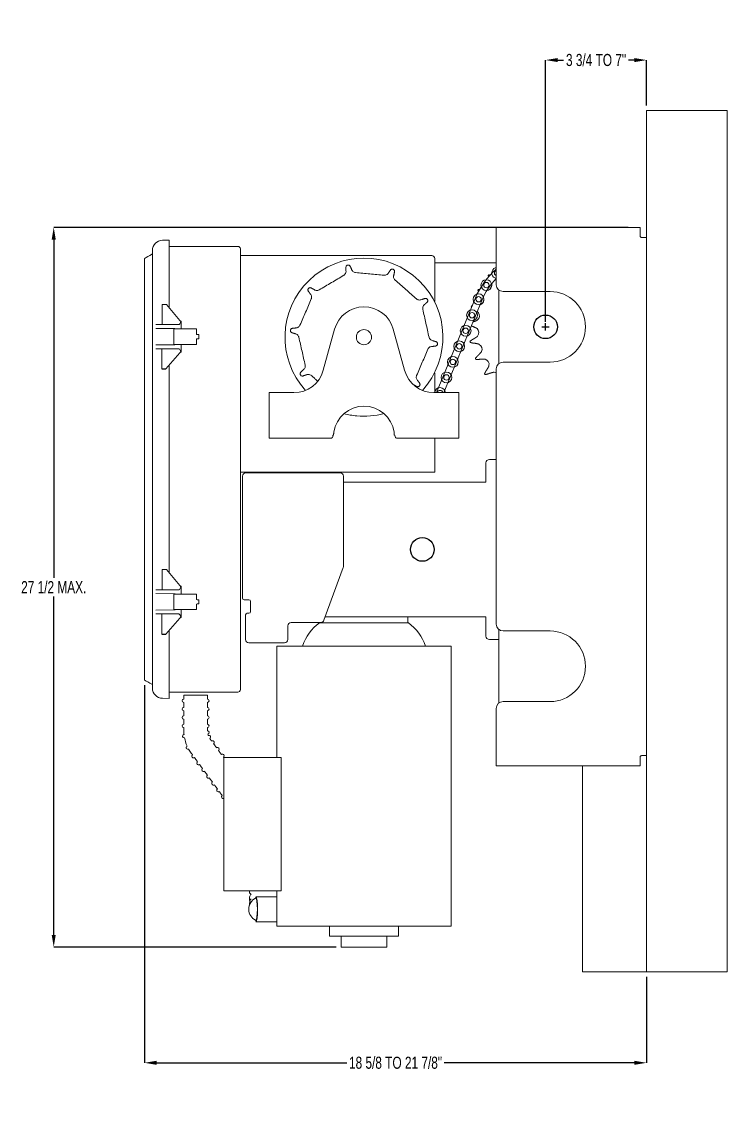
# Model space of a CAD drawing. Header units: inches. Extents: x 1.1 to 22.2, y 6.1 to 20.8.
# Drawn here: x 13.48 to 22.21, y 6.06 to 19.55 of the extents above; entities that cross this region are included whole.
import ezdxf

# ---------------------------------------------------------------- set-up
doc = ezdxf.new("R2010")
doc.units = ezdxf.units.IN
doc.header["$MEASUREMENT"] = 0
doc.header["$PDSIZE"] = -1
doc.layers.add('DIM', color=1, linetype='Continuous')
doc.styles.add('SLDTEXTSTYLE0', font='ARIAL.TTF', dxfattribs={"width": 0.7})
doc.dimstyles.new('SLDDIMSTYLE0', dxfattribs={"dimtxt": 0.15, "dimasz": 0.15, "dimexe": 0, "dimexo": 0.0625, "dimgap": 0.0375, "dimtad": 0, "dimtih": 1, "dimtoh": 1, "dimdec": 0, "dimlfac": 3, "dimrnd": 1e-09, "dimzin": 12, "dimdsep": 46, "dimtxsty": 'SLDTEXTSTYLE0', "dimsah": 1, "dimcen": 0.09, "dimadec": 0, "dimazin": 0, "dimtfac": 1, "dimtdec": 0, "dimtofl": 0, "dimtmove": 0, "dimatfit": 3, "dimfxl": 0, "dimtolj": 1, "dimtzin": 12, "dimarcsym": 0})
doc.dimstyles.new('SLDDIMSTYLE1', dxfattribs={"dimtxt": 0.15, "dimasz": 0.15, "dimexe": 0, "dimexo": 0.0625, "dimgap": 0.0375, "dimtad": 0, "dimtih": 1, "dimtoh": 1, "dimdec": 0, "dimlfac": 3, "dimrnd": 1e-09, "dimzin": 12, "dimdsep": 46, "dimtxsty": 'SLDTEXTSTYLE0', "dimsah": 1, "dimcen": 0.09, "dimadec": 0, "dimazin": 0, "dimtfac": 1, "dimtdec": 0, "dimtofl": 0, "dimtmove": 0, "dimatfit": 3, "dimfxl": 0, "dimtolj": 1, "dimtzin": 12, "dimarcsym": 0})

# ---------------------------------------------------------------- blocks, each defined once
blk = doc.blocks.new('*D11')
at = {"color": 0, "linetype": 'ByBlock', "lineweight": -2}
for p, q in [((20.988, 17.005), (13.871, 17.005)), ((13.871, 16.855), (13.871, 12.664)), ((13.871, 8.244), (13.871, 12.434)), ((17.369, 8.094), (13.871, 8.094))]:
    blk.add_line(p, q, dxfattribs=at)
at = {"color": 0, "linetype": 'ByBlock'}
for points in [[(13.871, 17.005), (13.846, 16.855), (13.896, 16.855)], [(13.871, 8.094), (13.846, 8.244), (13.896, 8.244)]]:
    blk.add_solid(points, dxfattribs=at)
at = {"layer": 'DEFPOINTS', "color": 0, "linetype": 'ByBlock'}
for p in [(21.051, 17.005), (17.432, 8.094)]:
    blk.add_point(p, dxfattribs=at)
at = {"color": 0, "linetype": 'ByBlock', "insert": (13.871, 12.549), "char_height": 0.15, "attachment_point": 5, "style": 'SLDTEXTSTYLE0'}
blk.add_mtext('27 1/2 MAX.', dxfattribs=at)
blk = doc.blocks.new('*D8')
at = {"color": 0, "linetype": 'ByBlock', "lineweight": -2}
for p, q in [((19.964, 15.836), (19.964, 19.077)), ((20.114, 19.077), (20.185, 19.077)), ((21.064, 19.077), (20.993, 19.077)), ((21.214, 18.514), (21.214, 19.077))]:
    blk.add_line(p, q, dxfattribs=at)
at = {"color": 0, "linetype": 'ByBlock'}
for points in [[(19.964, 19.077), (20.114, 19.052), (20.114, 19.102)], [(21.214, 19.077), (21.064, 19.052), (21.064, 19.102)]]:
    blk.add_solid(points, dxfattribs=at)
at = {"layer": 'DEFPOINTS', "color": 0, "linetype": 'ByBlock'}
for p in [(21.214, 18.452), (19.964, 15.774)]:
    blk.add_point(p, dxfattribs=at)
at = {"color": 0, "linetype": 'ByBlock', "insert": (20.589, 19.077), "char_height": 0.15, "attachment_point": 5, "style": 'SLDTEXTSTYLE0'}
blk.add_mtext('3 3/4 TO 7"', dxfattribs=at)
blk = doc.blocks.new('*D9')
at = {"color": 0, "linetype": 'ByBlock', "lineweight": -2}
for p, q in [((14.996, 11.337), (14.996, 6.66)), ((21.214, 7.723), (21.214, 6.66)), ((15.146, 6.66), (17.503, 6.66)), ((21.064, 6.66), (18.708, 6.66))]:
    blk.add_line(p, q, dxfattribs=at)
at = {"color": 0, "linetype": 'ByBlock'}
for points in [[(14.996, 6.66), (15.146, 6.635), (15.146, 6.685)], [(21.214, 6.66), (21.064, 6.635), (21.064, 6.685)]]:
    blk.add_solid(points, dxfattribs=at)
at = {"layer": 'DEFPOINTS', "color": 0, "linetype": 'ByBlock'}
for p in [(14.996, 11.4), (21.214, 7.785)]:
    blk.add_point(p, dxfattribs=at)
at = {"color": 0, "linetype": 'ByBlock', "insert": (18.105, 6.66), "char_height": 0.15, "attachment_point": 5, "style": 'SLDTEXTSTYLE0'}
blk.add_mtext('18 5/8 TO 21 7/8"', dxfattribs=at)

msp = doc.modelspace()

# ---------------------------------------------------------------- linework, layer by layer
at = {"color": 7, "linetype": 'Continuous', "lineweight": 15}
for p, q in [((22.213982, 18.451794), (21.213982, 18.451794)), ((21.213982, 7.785128), (21.213982, 18.451794)), ((22.213982, 7.785128), (22.213982, 18.451794)), ((19.353649, 16.965237), (19.353649, 17.005237)), ((19.353649, 17.005237), (19.436982, 17.005237)), ((21.050649, 17.005237), (19.436982, 17.005237)), ((21.050649, 17.005237), (21.133982, 17.005237)), ((21.133982, 17.005237), (21.133982, 16.965237)), ((19.353649, 16.965237), (19.353649, 16.925237)), ((19.353649, 16.294404), (19.353649, 16.925237)), ((21.133982, 16.925237), (21.133982, 16.965237)), ((21.133982, 16.925237), (21.133982, 16.900237)), ((21.173982, 16.880237), (21.153982, 16.880237)), ((21.173982, 16.880237), (21.213982, 16.880237)), ((15.216607, 16.845481), (15.302122, 16.846974)), ((15.302122, 16.846974), (15.302122, 16.718337)), ((15.302122, 16.769104), (16.146382, 16.769104)), ((16.146382, 16.769104), (16.153049, 16.769104)), ((16.182982, 16.739171), (16.182982, 12.653377)), ((15.093788, 16.718337), (15.093788, 16.7205)), ((15.093788, 11.301671), (15.093788, 16.718337)), ((15.302122, 16.008925), (15.302122, 16.718337)), ((16.182982, 16.655237), (18.502316, 16.655237)), ((18.502316, 16.655237), (18.543982, 16.655237)), ((18.554316, 16.655237), (18.543982, 16.655237)), ((18.590982, 16.618571), (18.590982, 16.566404)), ((18.590982, 16.566404), (18.590982, 16.086305)), ((18.590982, 16.565237), (19.353649, 16.565237)), ((19.343667, 16.467145), (19.353649, 16.47198)), ((19.383982, 15.317045), (19.383982, 16.230097)), ((20.020315, 16.211071), (19.436982, 16.211071)), ((18.61376, 14.958571), (19.095567, 16.130702)), ((18.703859, 14.958571), (19.172643, 16.09902)), ((15.212952, 16.051671), (15.212952, 15.801671)), ((15.212952, 16.051671), (15.215018, 16.051671)), ((15.265937, 16.051671), (15.215018, 16.051671)), ((15.265937, 16.051671), (15.43433, 15.852746)), ((15.136241, 15.801671), (15.379467, 15.801671)), ((15.379467, 15.801671), (15.395315, 15.801671)), ((15.395315, 15.801671), (15.418649, 15.801671)), ((15.418649, 15.801671), (15.424286, 15.801671)), ((15.424286, 15.804459), (15.424286, 15.801671)), ((15.43433, 15.852746), (15.44654, 15.838322)), ((15.43433, 15.852746), (15.448594, 15.843406)), ((15.448594, 15.800944), (15.448594, 15.843406)), ((15.136241, 15.754033), (15.362676, 15.752057)), ((15.455315, 15.747504), (15.358649, 15.747504)), ((15.475315, 15.747504), (15.455315, 15.747504)), ((15.638649, 15.747504), (15.475315, 15.747504)), ((15.638649, 15.686671), (15.638649, 15.747504)), ((15.655882, 15.676671), (15.648649, 15.676671)), ((15.669216, 15.676671), (15.655882, 15.676671)), ((15.669216, 15.676671), (15.669216, 15.626671)), ((17.210478, 15.235284), (17.350819, 15.745191)), ((18.077145, 15.745191), (18.217486, 15.235284)), ((15.362676, 15.551284), (15.136241, 15.549308)), ((15.358649, 15.555837), (15.455315, 15.555837)), ((15.475315, 15.555837), (15.455315, 15.555837)), ((15.638649, 15.555837), (15.475315, 15.555837)), ((15.638649, 15.555837), (15.638649, 15.616671)), ((15.648649, 15.626671), (15.655882, 15.626671)), ((15.655882, 15.626671), (15.669216, 15.626671)), ((15.379467, 15.501671), (15.136241, 15.501671)), ((15.20907, 15.251671), (15.20907, 15.501671)), ((15.434472, 15.450923), (15.260833, 15.251973)), ((15.395315, 15.501671), (15.379467, 15.501671)), ((15.418649, 15.501671), (15.395315, 15.501671)), ((15.424653, 15.501671), (15.418649, 15.501671)), ((15.424653, 15.498678), (15.424653, 15.501671)), ((15.43433, 15.451136), (15.446419, 15.465266)), ((15.446419, 15.464894), (15.43433, 15.450923)), ((15.43433, 15.450923), (15.43433, 15.451136)), ((15.434472, 15.450923), (15.43433, 15.450923)), ((15.434472, 15.450923), (15.448602, 15.459975)), ((15.446665, 15.464894), (15.446419, 15.465266)), ((15.446419, 15.465266), (15.446419, 15.464894)), ((15.446665, 15.464894), (15.446419, 15.464894)), ((15.448602, 15.502397), (15.448602, 15.459975)), ((15.302122, 12.725592), (15.302122, 15.299281)), ((19.353649, 12.091071), (19.353649, 15.252737)), ((19.436982, 15.336071), (20.020315, 15.336071)), ((18.590982, 15.20417), (18.590982, 14.958571)), ((16.540649, 14.471237), (16.540649, 14.958571)), ((16.540649, 14.958571), (16.847315, 14.958571)), ((18.580649, 14.958571), (18.887315, 14.958571)), ((18.887315, 14.958571), (18.887315, 14.471237)), ((16.540649, 14.395237), (16.540649, 14.471237)), ((18.887315, 14.471237), (18.887315, 14.395237)), ((16.540649, 14.395237), (17.312888, 14.395237)), ((17.337656, 14.431237), (17.330204, 14.431237)), ((18.09776, 14.431237), (18.090309, 14.431237)), ((18.115076, 14.395237), (18.887315, 14.395237)), ((18.590982, 14.395237), (18.590982, 13.973571)), ((19.225649, 13.850237), (19.225649, 14.090237)), ((19.267316, 14.131904), (19.353649, 14.131904)), ((16.182982, 13.973571), (18.590982, 13.973571)), ((16.209572, 12.719188), (16.209572, 13.925237)), ((16.251238, 13.966904), (17.417905, 13.966904)), ((17.459571, 13.925237), (17.459571, 12.809619)), ((17.459571, 13.850237), (19.225649, 13.850237)), ((15.212952, 12.768337), (15.212952, 12.518337)), ((15.212952, 12.768337), (15.215018, 12.768337)), ((15.265937, 12.768337), (15.215018, 12.768337)), ((15.265937, 12.768337), (15.43433, 12.569412)), ((16.209572, 12.413571), (16.209572, 12.719188)), ((17.457059, 12.795368), (17.218883, 12.140986)), ((15.43433, 12.569412), (15.44654, 12.554988)), ((15.43433, 12.569412), (15.448594, 12.560073)), ((15.448594, 12.517611), (15.448594, 12.560073)), ((16.182982, 12.653377), (16.182982, 11.280837)), ((15.136241, 12.518337), (15.379467, 12.518337)), ((15.136241, 12.4707), (15.362676, 12.468724)), ((15.455315, 12.464171), (15.358649, 12.464171)), ((15.379467, 12.518337), (15.395315, 12.518337)), ((15.395315, 12.518337), (15.418649, 12.518337)), ((15.418649, 12.518337), (15.424286, 12.518337)), ((15.424286, 12.521126), (15.424286, 12.518337)), ((15.475315, 12.464171), (15.455315, 12.464171)), ((15.638649, 12.464171), (15.475315, 12.464171)), ((15.638649, 12.403337), (15.638649, 12.464171)), ((15.638649, 12.272504), (15.638649, 12.333337)), ((15.655882, 12.393337), (15.648649, 12.393337)), ((15.648649, 12.343337), (15.655882, 12.343337)), ((15.669216, 12.393337), (15.655882, 12.393337)), ((15.655882, 12.343337), (15.669216, 12.343337)), ((15.669216, 12.393337), (15.669216, 12.343337)), ((16.289572, 12.393571), (16.229572, 12.393571)), ((16.309572, 12.246904), (16.309572, 12.373571)), ((15.362676, 12.267951), (15.136241, 12.265975)), ((15.379467, 12.218337), (15.136241, 12.218337)), ((15.20907, 11.968337), (15.20907, 12.218337)), ((15.434472, 12.16759), (15.260833, 11.96864)), ((15.358649, 12.272504), (15.455315, 12.272504)), ((15.395315, 12.218337), (15.379467, 12.218337)), ((15.418649, 12.218337), (15.395315, 12.218337)), ((15.424653, 12.218337), (15.418649, 12.218337)), ((15.424653, 12.215345), (15.424653, 12.218337)), ((15.43433, 12.167803), (15.446419, 12.181932)), ((15.446419, 12.181561), (15.43433, 12.16759)), ((15.43433, 12.16759), (15.43433, 12.167803)), ((15.434472, 12.16759), (15.43433, 12.16759)), ((15.434472, 12.16759), (15.448602, 12.176642)), ((15.446665, 12.181561), (15.446419, 12.181932)), ((15.446419, 12.181932), (15.446419, 12.181561)), ((15.446665, 12.181561), (15.446419, 12.181561)), ((15.448602, 12.219064), (15.448602, 12.176642)), ((15.475315, 12.272504), (15.455315, 12.272504)), ((15.638649, 12.272504), (15.475315, 12.272504)), ((16.247072, 11.903571), (16.247072, 12.206904)), ((16.267072, 12.226904), (16.289572, 12.226904)), ((19.225649, 12.183571), (17.234383, 12.183571)), ((19.225649, 11.943571), (19.225649, 12.183571)), ((15.302122, 11.301671), (15.302122, 12.015948)), ((16.771405, 12.071904), (16.771405, 11.903571)), ((17.179729, 12.113571), (16.813071, 12.113571)), ((17.163982, 12.108571), (18.263982, 12.108571)), ((19.383982, 11.113711), (19.383982, 12.026763)), ((20.020315, 12.007738), (19.436982, 12.007738)), ((19.383982, 11.901904), (19.267316, 11.901904)), ((16.729738, 11.861904), (16.288738, 11.861904)), ((16.635649, 11.820238), (18.792315, 11.820238)), ((15.093788, 11.299508), (15.093788, 11.301671)), ((15.302122, 11.301671), (15.302122, 11.173034)), ((16.146382, 11.250904), (15.302122, 11.250904)), ((15.482149, 11.210904), (15.773815, 11.210904)), ((16.153049, 11.250904), (16.146382, 11.250904)), ((15.302122, 11.173034), (15.216607, 11.174527)), ((19.436982, 11.132738), (20.020315, 11.132738)), ((19.353649, 10.418571), (19.353649, 11.049404)), ((16.312316, 10.441071), (15.978982, 10.441071)), ((16.688462, 10.441071), (16.312316, 10.441071)), ((16.688462, 10.441071), (16.688462, 8.791071)), ((19.353649, 10.418571), (19.353649, 10.378571)), ((21.133982, 10.418571), (21.133982, 10.443571)), ((21.133982, 10.378571), (21.133982, 10.418571)), ((21.153982, 10.463571), (21.173982, 10.463571)), ((21.213982, 10.463571), (21.173982, 10.463571)), ((19.353649, 10.338571), (19.353649, 10.378571)), ((19.436982, 10.338571), (19.353649, 10.338571)), ((19.436982, 10.338571), (21.050649, 10.338571)), ((20.420649, 7.785128), (20.420649, 10.338571)), ((21.133982, 10.338571), (21.050649, 10.338571)), ((21.133982, 10.378571), (21.133982, 10.338571)), ((16.312316, 8.791071), (15.978982, 8.791071)), ((16.688462, 8.791071), (16.312316, 8.791071)), ((16.635649, 8.791071), (16.635649, 8.395237)), ((16.376556, 8.716904), (16.428982, 8.716904)), ((16.376556, 8.406904), (16.428982, 8.406904)), ((16.951485, 8.35357), (16.635649, 8.35357)), ((18.792315, 8.35357), (16.951485, 8.35357)), ((17.412283, 8.226904), (17.287315, 8.226904)), ((18.140649, 8.226904), (17.412283, 8.226904)), ((17.514342, 8.093571), (17.431649, 8.093571)), ((17.996316, 8.093571), (17.514342, 8.093571)), ((20.420649, 7.785128), (21.147982, 7.785128)), ((21.147982, 7.785128), (21.180982, 7.785128)), ((21.180982, 7.785128), (21.213982, 7.785128)), ((22.213982, 7.785128), (21.213982, 7.785128))]:
    msp.add_line(p, q, dxfattribs=at)
for p, q in [((15.20907, 15.251671), (15.260833, 15.251671)), ((15.20907, 11.968337), (15.260833, 11.968337))]:
    msp.add_line(p, q)
at = {"color": 7, "linetype": 'Continuous', "lineweight": 15, "flags": 128}
for points in [[(14.996317, 16.620396), (14.997124, 16.620862), (15.00358, 16.624589), (15.016487, 16.632041), (15.035835, 16.643211), (15.061609, 16.658092), (15.093788, 16.676671)], [(19.324348, 16.494308), (19.340438, 16.502718), (19.353649, 16.50599)], [(14.996317, 11.399612), (14.997124, 11.399146), (15.00358, 11.395419), (15.016487, 11.387967), (15.035835, 11.376797), (15.061609, 11.361916), (15.093788, 11.343337)], [(16.359101, 8.431594), (16.36221, 8.429238), (16.373661, 8.421482)]]:
    msp.add_lwpolyline(points, dxfattribs=at)
at = {"color": 7, "linetype": 'Continuous', "lineweight": 15}
for centre, radius in [((19.230312, 16.290257), 0.066667), ((19.230312, 16.290257), 0.033333), ((19.134105, 16.114861), 0.066667), ((19.134105, 16.114861), 0.033333), ((19.052907, 15.917324), 0.066667), ((19.052907, 15.917324), 0.033333), ((18.973702, 15.724634), 0.066667), ((17.713982, 15.645237), 0.094), ((18.973702, 15.724634), 0.033333), ((18.894496, 15.531945), 0.066667), ((18.894496, 15.531945), 0.033333), ((18.815291, 15.339255), 0.066667), ((18.815291, 15.339255), 0.033333), ((18.736085, 15.146566), 0.066667), ((18.736085, 15.146566), 0.033333)]:
    msp.add_circle(centre, radius, dxfattribs=at)
for centre, radius in [((19.964057, 15.773707), 0.146425), ((18.437316, 13.016904), 0.146667)]:
    msp.add_circle(centre, radius)
for centre, radius, start, end in [((15.218788, 16.7205), 0.125, 91, 180), ((16.153049, 16.739171), 0.029933, 0, 90), ((17.713982, 15.645237), 0.978277, 317.6981869, 222.3018131), ((18.554316, 16.618571), 0.036667, 0, 90), ((19.964057, 15.773707), 0.939, 130.5463098, 157.6547732), ((19.362987, 16.439981), 0.066667, 125.4219237, 261.9479119), ((19.362987, 16.439981), 0.033333, 125.4219237, 253.7310449), ((19.964057, 15.773707), 0.855667, 135.5099361, 157.6547732), ((19.963982, 15.773571), 0.953703, 137.5145015, 138.3368074), ((19.963982, 15.773571), 0.953703, 150.8478349, 151.6701408), ((19.232662, 16.29344), 0.0675, 309.7510343, 8.2371895), ((19.436982, 16.294404), 0.083333, 180, 270), ((20.020316, 15.773571), 0.4375, 270, 90), ((19.132485, 16.110773), 0.0675, 294.2807862, 351.1430304), ((17.713982, 15.645237), 0.376667, 15.3884768, 164.6115232), ((19.963982, 15.773571), 0.953703, 164.1811682, 165.0034741), ((19.077134, 15.909927), 0.0675, 307.6141195, 34.9038561), ((15.648649, 15.686671), 0.01, 180, 270), ((19.069593, 15.701731), 0.0675, 320.9474529, 48.2371895), ((15.648649, 15.616671), 0.01, 90, 180), ((19.963982, 15.773571), 0.953703, 190.8478349, 191.6701408), ((19.110269, 15.497407), 0.0675, 334.2807862, 61.5705228), ((19.963982, 15.773571), 0.953703, 204.1811682, 205.0034741), ((19.196969, 15.307971), 0.0675, 347.6141195, 74.9038561), ((19.436982, 15.252737), 0.083333, 90, 180), ((16.847316, 15.335237), 0.376667, 270, 344.6115232), ((18.580649, 15.335237), 0.376667, 195.3884768, 270), ((19.963982, 15.773571), 0.953703, 217.5145015, 218.3368074), ((19.325018, 15.143636), 0.0675, 64.9027092, 88.2371895), ((18.65688, 14.953876), 0.066667, 4.0379996, 171.2880093), ((18.65688, 14.953876), 0.033333, 8.0962319, 171.9037681), ((17.713982, 14.415237), 0.376667, 8.5500077, 171.4499923), ((17.713982, 15.645237), 0.978277, 255.3242959, 264.7028507), ((17.713982, 15.645237), 0.978277, 264.7028507, 284.6757041), ((19.267316, 14.090237), 0.041667, 90, 180), ((16.251238, 13.925237), 0.041667, 90, 180), ((17.417905, 13.925237), 0.041667, 0, 90), ((17.417905, 12.809619), 0.041667, 340, 0), ((16.229571, 12.413571), 0.02, 180, 270), ((15.648649, 12.403337), 0.01, 180, 270), ((15.648649, 12.333337), 0.01, 90, 180), ((16.289571, 12.373571), 0.02, 0, 90), ((16.267071, 12.206904), 0.02, 90, 180), ((16.289571, 12.246904), 0.02, 270, 0), ((16.813071, 12.071904), 0.041667, 90, 180), ((17.48967, 11.649949), 0.5625, 125.3803034, 162.3780768), ((17.179729, 12.155237), 0.041667, 270, 340), ((17.938294, 11.649949), 0.5625, 17.6219232, 54.6196966), ((19.436982, 12.091071), 0.083333, 180, 270), ((20.020316, 11.570237), 0.4375, 270, 90), ((16.288738, 11.903571), 0.041667, 180, 270), ((16.729738, 11.903571), 0.041667, 270, 0), ((19.267316, 11.943571), 0.041667, 180, 270), ((15.218788, 11.299508), 0.125, 180, 269), ((16.153049, 11.280837), 0.029933, 270, 0), ((15.482149, 11.144237), 0.020833, 90, 270), ((15.773816, 11.144237), 0.020833, 270, 90), ((19.436982, 11.049404), 0.083333, 90, 180), ((15.482149, 11.040071), 0.020833, 90, 270), ((15.482149, 10.935904), 0.020833, 90, 270), ((15.773816, 11.040071), 0.020833, 270, 90), ((15.773816, 10.935904), 0.020833, 270, 90), ((15.482149, 10.831737), 0.020833, 90, 270), ((15.773816, 10.831737), 0.020833, 270, 90), ((15.487612, 10.705805), 0.020833, 98.6598378, 278.6598378), ((15.961316, 10.777952), 0.479167, 180, 186.1675146), ((15.961316, 10.777952), 0.479167, 191.1748569, 204.0704198), ((15.775953, 10.74972), 0.020833, 278.6598378, 98.6598378), ((15.961316, 10.777952), 0.1875, 180, 182.2704213), ((15.961316, 10.777952), 0.1875, 195.0406611, 200.1745967), ((15.79361, 10.6941), 0.020833, 296.5647689, 116.5647689), ((15.961316, 10.777952), 0.1875, 212.9377335, 216.1267158), ((15.532735, 10.563664), 0.020833, 116.5647689, 296.5647689), ((15.961316, 10.777952), 0.479167, 209.0627496, 216.1267158), ((15.838485, 10.628202), 0.020833, 306.1267158, 126.1267158), ((15.899899, 10.544065), 0.020833, 306.1267158, 126.1267158), ((15.602902, 10.456243), 0.020833, 126.1267158, 306.1267158), ((15.664316, 10.372106), 0.020833, 126.1267158, 306.1267158), ((15.961313, 10.459928), 0.020833, 306.1267158, 126.1267158), ((15.72573, 10.287969), 0.020833, 126.1267158, 306.1267158), ((15.787143, 10.203832), 0.020833, 126.1267158, 306.1267158), ((15.848557, 10.119695), 0.020833, 126.1267158, 306.1267158), ((15.909971, 10.035559), 0.020833, 126.1267158, 306.1267158), ((15.971385, 9.951422), 0.020833, 126.1267158, 291.3871277), ((16.441482, 8.561904), 0.154167, 115.4220843, 244.5779157)]:
    msp.add_arc(centre, radius, start, end, dxfattribs=at)
for centre, major_axis, ratio, start_param, end_param in [((15.406982, 15.854976), (0.001628, 0.055974), 0.743829861, 3.608942618, 4.431976311), ((15.406982, 15.871907), (0.0397, -0.033422), 0.378514433, 6.272175522, 6.540345962), ((15.406982, 15.448929), (-0.001673, 0.05538), 0.75177169, 4.982040297, 5.805073989), ((15.406982, 15.432177), (0.039818, 0.032558), 0.376987731, 6.031716024, 6.293986212), ((17.312888, 14.471237), (0, 0.076), 0.267949192, 3.141592654, 4.158127146), ((18.115076, 14.471237), (0, 0.076), 0.267949192, 2.125058161, 3.141592654), ((15.406982, 12.571643), (0.001628, 0.055974), 0.743829861, 3.608942618, 4.431976311), ((15.406982, 12.588574), (0.0397, -0.033422), 0.378514433, 6.272175522, 6.540345962), ((15.406982, 12.165596), (-0.001673, 0.05538), 0.75177169, 4.982040297, 5.805073989), ((15.406982, 12.148843), (0.039818, 0.032558), 0.376987731, 6.031716024, 6.293986212), ((16.376556, 8.561904), (0, 0.155), 0.120558403, 3.141592654, 6.283185307), ((16.376556, 8.561904), (0, 0.138333), 0.120558403, 3.141592654, 6.283185307)]:
    msp.add_ellipse(centre, major_axis=major_axis, ratio=ratio, start_param=start_param, end_param=end_param, dxfattribs=at)
for points, knots in [([(21.153982, 16.880237), (21.151996, 16.8804), (21.148017, 16.880727), (21.142154, 16.883687), (21.137556, 16.888271), (21.134547, 16.893974), (21.134168, 16.898174), (21.133982, 16.900237)], [0, 0, 0, 0, 0.206859267, 0.414380125, 0.609679454, 0.808284259, 1, 1, 1, 1]), ([(17.464348, 16.411912), (17.467092, 16.413741), (17.475168, 16.419125), (17.485442, 16.431954), (17.492552, 16.45033), (17.491754, 16.463235), (17.491355, 16.469677)], [0, 0, 0, 0, 0.146285962, 0.43046359, 0.715733243, 1, 1, 1, 1]), ([(17.490963, 16.514229), (17.491719, 16.517331), (17.493216, 16.523478), (17.49926, 16.531241), (17.507352, 16.536628), (17.516785, 16.538987), (17.5264, 16.538107), (17.53514, 16.534129), (17.540193, 16.529371), (17.542288, 16.526344), (17.542614, 16.525872)], [0, 0, 0, 0, 0.143759195, 0.284882348, 0.422605409, 0.558134716, 0.693839547, 0.831958201, 0.973833029, 1, 1, 1, 1]), ([(17.561374, 16.48546), (17.562577, 16.482059), (17.565887, 16.472697), (17.575981, 16.459619), (17.591815, 16.448463), (17.604299, 16.446068), (17.610553, 16.444868)], [0, 0, 0, 0, 0.159973941, 0.440438453, 0.719693509, 1, 1, 1, 1]), ([(18.044337, 16.479354), (18.046771, 16.481419), (18.051595, 16.485512), (18.061048, 16.48824), (18.070761, 16.487841), (18.079779, 16.484206), (18.087041, 16.477842), (18.091773, 16.469487), (18.093065, 16.462667), (18.09298, 16.458987), (18.092967, 16.458413)], [0, 0, 0, 0, 0.143760641, 0.28488307, 0.422604193, 0.55813225, 0.693838035, 0.831957672, 0.973833656, 1, 1, 1, 1]), ([(17.160295, 16.231358), (17.210942, 16.261433), (17.312293, 16.321618), (17.413644, 16.381803), (17.464348, 16.411912)], [0, 0, 0, 0, 0.499724146, 1, 1, 1, 1]), ([(17.610553, 16.444868), (17.669205, 16.43943), (17.786576, 16.428547), (17.903946, 16.417665), (17.962664, 16.412221)], [0, 0, 0, 0, 0.499724331, 1, 1, 1, 1]), ([(17.962664, 16.412221), (17.965959, 16.412088), (17.975657, 16.411697), (17.99151, 16.416037), (18.008063, 16.426724), (18.015003, 16.437634), (18.018467, 16.443079)], [0, 0, 0, 0, 0.146283995, 0.430463007, 0.715731707, 1, 1, 1, 1]), ([(18.08439, 16.414692), (18.083364, 16.411234), (18.080539, 16.401714), (18.081018, 16.385201), (18.087271, 16.366868), (18.095963, 16.357593), (18.100317, 16.352946)], [0, 0, 0, 0, 0.159974148, 0.440438035, 0.71969148, 1, 1, 1, 1]), ([(18.100317, 16.352946), (18.144572, 16.314072), (18.23313, 16.236279), (18.321688, 16.158487), (18.365991, 16.119569)], [0, 0, 0, 0, 0.499724112, 1, 1, 1, 1]), ([(17.022776, 16.217179), (17.021564, 16.220133), (17.019162, 16.225985), (17.019488, 16.235819), (17.022869, 16.244933), (17.029113, 16.252386), (17.037409, 16.257326), (17.046818, 16.259245), (17.053703, 16.258366), (17.057178, 16.257148), (17.057719, 16.256958)], [0, 0, 0, 0, 0.143761121, 0.284883938, 0.422605647, 0.55813264, 0.69383581, 0.831957745, 0.97383014, 1, 1, 1, 1]), ([(17.096649, 16.235291), (17.099621, 16.233246), (17.107802, 16.227618), (17.123655, 16.222971), (17.143023, 16.223253), (17.15453, 16.228653), (17.160295, 16.231358)], [0, 0, 0, 0, 0.159976121, 0.44043876, 0.719690506, 1, 1, 1, 1]), ([(16.921527, 15.793969), (16.944824, 15.848071), (16.991443, 15.956334), (17.038062, 16.064597), (17.061384, 16.118758)], [0, 0, 0, 0, 0.499724303, 1, 1, 1, 1]), ([(17.061384, 16.118758), (17.062529, 16.121852), (17.065897, 16.130954), (17.066669, 16.147372), (17.06162, 16.166418), (17.053389, 16.176389), (17.04928, 16.181366)], [0, 0, 0, 0, 0.1462830124, 0.4304621408, 0.715730903, 1, 1, 1, 1]), ([(18.365991, 16.119569), (18.368579, 16.117524), (18.376196, 16.111508), (18.391571, 16.1057), (18.411245, 16.104617), (18.423272, 16.109364), (18.429275, 16.111734)], [0, 0, 0, 0, 0.1462855911, 0.4304633028, 0.7157313638, 1, 1, 1, 1]), ([(18.471526, 16.125874), (18.474709, 16.126114), (18.481018, 16.12659), (18.490269, 16.123241), (18.497892, 16.117209), (18.503051, 16.108967), (18.505186, 16.099551), (18.504103, 16.090009), (18.50114, 16.083733), (18.498908, 16.080805), (18.49856, 16.080349)], [0, 0, 0, 0, 0.1437607772, 0.2848843574, 0.4226055944, 0.5581319345, 0.6938391785, 0.8319578083, 0.9738335605, 1, 1, 1, 1]), ([(18.465923, 16.050019), (18.46306, 16.047825), (18.455179, 16.041783), (18.44586, 16.028142), (18.440143, 16.009635), (18.441723, 15.997023), (18.442514, 15.990704)], [0, 0, 0, 0, 0.159973772, 0.4404385, 0.719691769, 1, 1, 1, 1]), ([(18.442514, 15.990704), (18.455467, 15.933242), (18.481387, 15.818253), (18.507307, 15.703264), (18.520274, 15.645738)], [0, 0, 0, 0, 0.499724115, 1, 1, 1, 1]), ([(16.867725, 15.759742), (16.871331, 15.759834), (16.881258, 15.76009), (16.896815, 15.765648), (16.912318, 15.77726), (16.918453, 15.788393), (16.921527, 15.793969)], [0, 0, 0, 0, 0.15997098, 0.440436871, 0.719691894, 1, 1, 1, 1]), ([(15.379467, 15.746277), (15.379432, 15.746294), (15.378429, 15.746796), (15.375577, 15.748206), (15.37014, 15.750857), (15.365424, 15.751616), (15.362676, 15.752057)], [0, 0, 0, 0, 0.006386889, 0.1846592592, 0.5247945839, 1, 1, 1, 1]), ([(16.818605, 15.701667), (16.815889, 15.703344), (16.810506, 15.706667), (16.80499, 15.714814), (16.802368, 15.724175), (16.803039, 15.733875), (16.806847, 15.742748), (16.813331, 15.749831), (16.819418, 15.753167), (16.822944, 15.754223), (16.823493, 15.754388)], [0, 0, 0, 0, 0.143758489, 0.284884438, 0.422606892, 0.558133023, 0.693840846, 0.831959491, 0.973836869, 1, 1, 1, 1]), ([(16.907691, 15.644736), (16.906799, 15.647912), (16.904174, 15.657256), (16.895148, 15.670992), (16.879868, 15.683432), (16.867348, 15.686661), (16.861098, 15.688273)], [0, 0, 0, 0, 0.146283256, 0.430462232, 0.715730027, 1, 1, 1, 1]), ([(15.362676, 15.551284), (15.365595, 15.551764), (15.370453, 15.552563), (15.375011, 15.554903), (15.376831, 15.555837)], [0, 0, 0, 0, 0.6007946857, 1, 1, 1, 1]), ([(16.98545, 15.299771), (16.972497, 15.357233), (16.946577, 15.472222), (16.920658, 15.58721), (16.907691, 15.644736)], [0, 0, 0, 0, 0.499724102, 1, 1, 1, 1]), ([(18.560239, 15.530733), (18.556634, 15.53064), (18.546707, 15.530385), (18.53115, 15.524827), (18.515647, 15.513215), (18.509511, 15.502082), (18.506437, 15.496505)], [0, 0, 0, 0, 0.159973786, 0.440436555, 0.719691432, 1, 1, 1, 1]), ([(18.520274, 15.645738), (18.521166, 15.642563), (18.523791, 15.633219), (18.532817, 15.619483), (18.548096, 15.607043), (18.560617, 15.603814), (18.566866, 15.602202)], [0, 0, 0, 0, 0.1462833235, 0.430462432, 0.7157326413, 1, 1, 1, 1]), ([(18.609359, 15.588808), (18.612076, 15.587131), (18.617459, 15.583808), (18.622974, 15.57566), (18.625597, 15.5663), (18.624926, 15.5566), (18.621118, 15.547727), (18.614633, 15.540644), (18.608547, 15.537308), (18.60502, 15.536251), (18.604471, 15.536087)], [0, 0, 0, 0, 0.143760628, 0.284883448, 0.422606616, 0.558132727, 0.693840529, 0.831959661, 0.973834348, 1, 1, 1, 1]), ([(18.506437, 15.496505), (18.483141, 15.442404), (18.436522, 15.334141), (18.389903, 15.225878), (18.36658, 15.171716)], [0, 0, 0, 0, 0.499724366, 1, 1, 1, 1]), ([(16.962042, 15.240456), (16.964904, 15.24265), (16.972785, 15.248692), (16.982104, 15.262333), (16.987821, 15.280839), (16.986241, 15.293452), (16.98545, 15.299771)], [0, 0, 0, 0, 0.159972025, 0.440438459, 0.719692458, 1, 1, 1, 1]), ([(16.956438, 15.164601), (16.953255, 15.164361), (16.946947, 15.163885), (16.937696, 15.167234), (16.930072, 15.173266), (16.924913, 15.181508), (16.922779, 15.190924), (16.923861, 15.200466), (16.926825, 15.206742), (16.929057, 15.20967), (16.929404, 15.210126)], [0, 0, 0, 0, 0.143760556, 0.284883917, 0.422607545, 0.558133675, 0.693839407, 0.831958503, 0.97383518, 1, 1, 1, 1]), ([(17.061973, 15.170906), (17.059385, 15.17295), (17.051769, 15.178967), (17.036393, 15.184774), (17.016719, 15.185858), (17.004692, 15.18111), (16.998689, 15.178741)], [0, 0, 0, 0, 0.146282859, 0.430460367, 0.715734281, 1, 1, 1, 1]), ([(18.36658, 15.171716), (18.365436, 15.168623), (18.362067, 15.159521), (18.361295, 15.143103), (18.366345, 15.124057), (18.374576, 15.114086), (18.378684, 15.109109)], [0, 0, 0, 0, 0.146283949, 0.430462225, 0.715732531, 1, 1, 1, 1]), ([(18.405189, 15.073295), (18.406401, 15.070342), (18.408802, 15.06449), (18.408476, 15.054656), (18.405096, 15.045542), (18.398851, 15.038089), (18.390555, 15.033149), (18.381146, 15.03123), (18.374261, 15.032109), (18.370787, 15.033327), (18.370246, 15.033517)], [0, 0, 0, 0, 0.143760551, 0.284884809, 0.422607259, 0.558132913, 0.693838845, 0.831958985, 0.973834797, 1, 1, 1, 1]), ([(17.341502, 14.471237), (17.340921, 14.4671), (17.339764, 14.45885), (17.338403, 14.445108), (17.33793, 14.436335), (17.337656, 14.431237)], [0, 0, 0, 0, 0.296612114, 0.591341876, 1, 1, 1, 1]), ([(18.090309, 14.431237), (18.090123, 14.434868), (18.089751, 14.442128), (18.088595, 14.455628), (18.087248, 14.46549), (18.086463, 14.471237)], [0, 0, 0, 0, 0.294432913, 0.58877804, 1, 1, 1, 1]), ([(15.379467, 12.462943), (15.379432, 12.462961), (15.378429, 12.463463), (15.375577, 12.464872), (15.37014, 12.467524), (15.365424, 12.468282), (15.362676, 12.468724)], [0, 0, 0, 0, 0.006386889, 0.1846592592, 0.5247945839, 1, 1, 1, 1]), ([(15.362676, 12.267951), (15.365595, 12.268431), (15.370453, 12.26923), (15.375011, 12.27157), (15.376831, 12.272504)], [0, 0, 0, 0, 0.6007946857, 1, 1, 1, 1]), ([(21.133982, 10.443571), (21.134202, 10.445814), (21.134642, 10.450301), (21.138066, 10.456264), (21.142987, 10.460683), (21.148666, 10.46319), (21.152268, 10.463448), (21.153982, 10.463571)], [0, 0, 0, 0, 0.2083100186, 0.4166939796, 0.6227841218, 0.8205004619, 1, 1, 1, 1]), ([(16.295832, 8.791071), (16.295698, 8.790721), (16.294164, 8.786713), (16.29447, 8.777768), (16.297514, 8.765938), (16.304495, 8.755397), (16.31051, 8.748768), (16.314975, 8.745864), (16.315482, 8.745534)], [0, 0, 0, 0, 0.021406787, 0.245127066, 0.478593378, 0.712111116, 0.967282947, 1, 1, 1, 1]), ([(16.315482, 8.74573), (16.31151, 8.740949), (16.304239, 8.730455), (16.297033, 8.713247), (16.293928, 8.694924), (16.295631, 8.677028), (16.298429, 8.665106), (16.30152, 8.659689), (16.301586, 8.659571)], [0.4061148844, 0.4061148844, 0.4061148844, 0.4061148844, 0.5202045597, 0.6443488009, 0.7644294277, 0.881431136, 0.9974337668, 1, 1, 1, 1]), ([(16.315482, 8.68928), (16.311781, 8.683556), (16.304725, 8.670838), (16.297624, 8.650048), (16.294104, 8.62908), (16.295063, 8.615596), (16.295489, 8.609619)], [0.3403940465, 0.3403940465, 0.3403940465, 0.3403940465, 0.4975926473, 0.6780954832, 0.8573194134, 1, 1, 1, 1]), ([(16.315482, 8.654509), (16.311866, 8.648395), (16.30675, 8.638275), (16.303612, 8.627478), (16.302442, 8.62345)], [0.6848380608, 0.6848380608, 0.6848380608, 0.6848380608, 0.8824496411, 1, 1, 1, 1])]:
    msp.add_open_spline(points, degree=3, knots=knots, dxfattribs=at)
for points in [[(14.996317, 16.620396), (14.996317, 11.399612)], [(17.491355, 16.469677), (17.490963, 16.514229)], [(17.542614, 16.525872), (17.561374, 16.48546)], [(18.018467, 16.443079), (18.044337, 16.479354)], [(18.092967, 16.458413), (18.08439, 16.414692)], [(19.258495, 16.391178), (19.251504, 16.407545)], [(19.260676, 16.417705), (19.277393, 16.412505)], [(17.04928, 16.181366), (17.022776, 16.217179)], [(17.057719, 16.256958), (17.096649, 16.235291)], [(19.135043, 16.211886), (19.124504, 16.226148)], [(19.131086, 16.238149), (19.148779, 16.236929)], [(19.299466, 16.303111), (19.297084, 16.313592)], [(18.429275, 16.111734), (18.471526, 16.125874)], [(18.49856, 16.080349), (18.465923, 16.050019)], [(19.048287, 16.015681), (19.042761, 16.020351)], [(19.046398, 16.033547), (19.056305, 16.035185)], [(19.125659, 15.956848), (19.116988, 15.963623)], [(19.132492, 15.948551), (19.125659, 15.956848)], [(19.150123, 16.045618), (19.160242, 16.049244)], [(15.448649, 15.747504), (15.448649, 15.800943)], [(19.062137, 15.778716), (19.045014, 15.783855)], [(19.064128, 15.833683), (19.109323, 15.850597)], [(19.109323, 15.850597), (19.118332, 15.856458)], [(15.358649, 15.747504), (15.358649, 15.555837)], [(16.861098, 15.688273), (16.818605, 15.701667)], [(16.823493, 15.754388), (16.867725, 15.759742)], [(19.10599, 15.758577), (19.062137, 15.778716)], [(19.074521, 15.624542), (19.114597, 15.651422)], [(19.114551, 15.752079), (19.10599, 15.758577)], [(19.114597, 15.651422), (19.122011, 15.659203)], [(15.448649, 15.502398), (15.448649, 15.555837)], [(18.604471, 15.536087), (18.560239, 15.530733)], [(18.566866, 15.602202), (18.609359, 15.588808)], [(19.027322, 15.594083), (19.058438, 15.616736)], [(19.067413, 15.571649), (19.029994, 15.580659)], [(19.058438, 15.616736), (19.074521, 15.624542)], [(19.08526, 15.570598), (19.067413, 15.571649)], [(19.132575, 15.561115), (19.08526, 15.570598)], [(19.142404, 15.556766), (19.132575, 15.561115)], [(19.093962, 15.382912), (19.119015, 15.412131)], [(19.119015, 15.412131), (19.132865, 15.423435)], [(19.132865, 15.423435), (19.165661, 15.458833)], [(19.165661, 15.458833), (19.171082, 15.468114)], [(19.138147, 15.370329), (19.099658, 15.370466)], [(19.155755, 15.373422), (19.138147, 15.370329)], [(19.203981, 15.375106), (19.155755, 15.373422)], [(19.214548, 15.373141), (19.203981, 15.375106)], [(19.236015, 15.241204), (19.259764, 15.283211)], [(19.259764, 15.283211), (19.262897, 15.293492)], [(16.929404, 15.210126), (16.962042, 15.240456)], [(16.998689, 15.178741), (16.956438, 15.164601)], [(17.14156, 15.100994), (17.061973, 15.170906)], [(19.207506, 15.192802), (19.225145, 15.22701)], [(19.253401, 15.190747), (19.215919, 15.182005)], [(19.225145, 15.22701), (19.236015, 15.241204)], [(19.269822, 15.197818), (19.253401, 15.190747)], [(19.31636, 15.210578), (19.269822, 15.197818)], [(19.327095, 15.211104), (19.31636, 15.210578)], [(18.370246, 15.033517), (18.331315, 15.055184)], [(18.378684, 15.109109), (18.405189, 15.073295)], [(15.358649, 12.464171), (15.358649, 12.272504)], [(15.448649, 12.464171), (15.448649, 12.51761)], [(15.448649, 12.219065), (15.448649, 12.272504)], [(18.255649, 12.108571), (18.255649, 12.183571)], [(17.172316, 12.113571), (17.172316, 12.108571)], [(16.635649, 11.820238), (16.635649, 11.051904)], [(18.792315, 11.051904), (18.792315, 11.820238)], [(15.482149, 11.210904), (15.482149, 11.165071)], [(15.773815, 11.165071), (15.773815, 11.210904)], [(15.482149, 11.123404), (15.482149, 11.060904)], [(15.773815, 11.060904), (15.773815, 11.123404)], [(15.482149, 11.019238), (15.482149, 10.956738)], [(15.773815, 10.956738), (15.773815, 11.019238)], [(16.635649, 11.051904), (16.635649, 10.441071)], [(18.792315, 8.72857), (18.792315, 11.051904)], [(15.482149, 10.915071), (15.482149, 10.852571)], [(15.482149, 10.810904), (15.482149, 10.777952)], [(15.773815, 10.852571), (15.773815, 10.915071)], [(15.773815, 10.777952), (15.773815, 10.810904)], [(15.826203, 10.64503), (15.809869, 10.667407)], [(15.887616, 10.560893), (15.850768, 10.611375)], [(15.94903, 10.476756), (15.912182, 10.527238)], [(15.574285, 10.495448), (15.590619, 10.473071)], [(15.615185, 10.439416), (15.652033, 10.388934)], [(15.978982, 10.435721), (15.973596, 10.443101)], [(15.978982, 10.441071), (15.978982, 8.791071)], [(15.676598, 10.355279), (15.713447, 10.304797)], [(15.738012, 10.271142), (15.77486, 10.22066)], [(15.799426, 10.187005), (15.836274, 10.136523)], [(15.86084, 10.102868), (15.897688, 10.052386)], [(15.922254, 10.018731), (15.959102, 9.968249)], [(16.635649, 8.716904), (16.428982, 8.716904)], [(18.792315, 8.35357), (18.792315, 8.72857)], [(16.428982, 8.406904), (16.635649, 8.406904)], [(16.635649, 8.395237), (16.635649, 8.35357)], [(17.287315, 8.35357), (17.287315, 8.226904)], [(18.140649, 8.226904), (18.140649, 8.35357)], [(17.431649, 8.226904), (17.431649, 8.093571)], [(17.996316, 8.093571), (17.996316, 8.226904)]]:
    msp.add_open_spline(points, degree=1, dxfattribs=at)
at = {"layer": 'DIM'}
for p, q in [((19.964057, 15.728707), (19.964057, 15.818707)), ((19.919057, 15.773707), (20.009057, 15.773707))]:
    msp.add_line(p, q, dxfattribs=at)

# ---------------------------------------------------------------- dimensions: what is measured, and where the dimension line sits
for base, p1, p2, text, dimstyle, picture, middle in [((21.213982, 19.076794), (19.963982, 15.773571), (21.213982, 18.451794), '<> TO 7"', 'SLDDIMSTYLE1', '*D8', (20.588982, 19.076794)), ((21.213982, 6.660127), (14.996317, 11.399612), (21.213982, 7.785128), '<> TO 21 7/8"', 'SLDDIMSTYLE0', '*D9', (18.10515, 6.660127))]:
    dim = msp.add_linear_dim(base=base, p1=p1, p2=p2, text=text, dimstyle=dimstyle, override={"dimdec": 4, "dimlunit": 5, "dimfrac": 2}, dxfattribs=at)
    dim.commit()
    dim.dimension.update_dxf_attribs({"geometry": picture, "text_midpoint": middle})
dim = msp.add_linear_dim(base=(13.871317, 8.093571), p1=(21.050649, 17.005237), p2=(17.431649, 8.093571), angle=90, text='27 1/2 MAX.', dimstyle='SLDDIMSTYLE0', override={"dimdec": 4, "dimlunit": 5, "dimfrac": 2}, dxfattribs=at)
dim.commit()
dim.dimension.update_dxf_attribs({"geometry": '*D11', "text_midpoint": (13.871317, 12.549404)})

doc.saveas('drawing.dxf')
